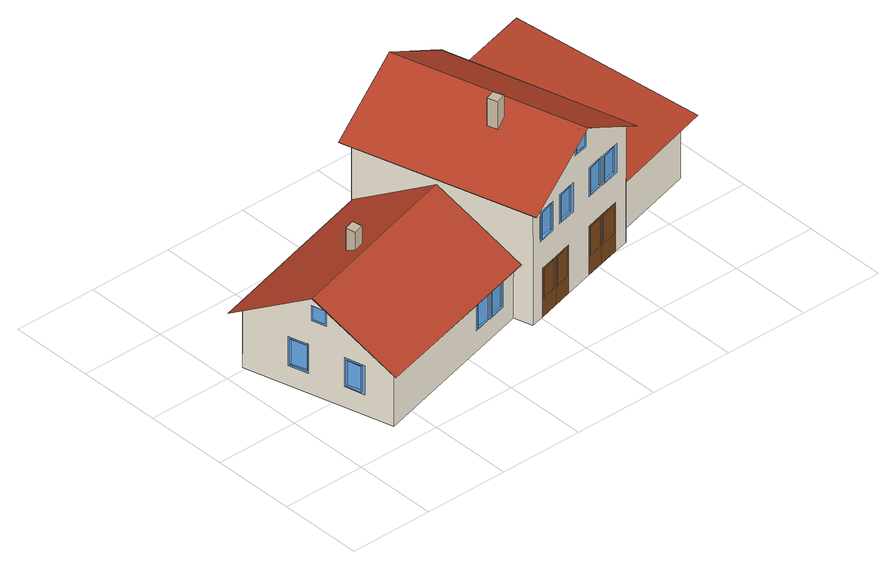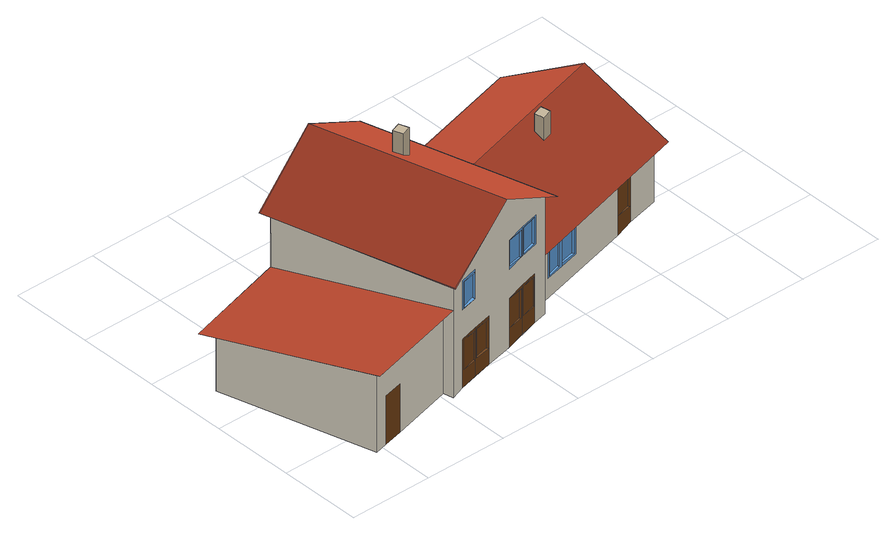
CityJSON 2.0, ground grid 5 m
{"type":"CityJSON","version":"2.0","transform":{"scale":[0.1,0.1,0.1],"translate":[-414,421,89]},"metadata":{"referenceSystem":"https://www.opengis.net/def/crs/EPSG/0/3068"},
"CityObjects":{
"building1":{"type":"Building","attributes":{"name":"Station KIT/KHH-1","function":"2480","yearOfConstruction":1985,"yearOfDemolition":2026,"measuredHeight":11.72,"Gemeindeschluessel":"A08215102"},"children":["building1-1","building1-2"],"geometry":[{"type":"MultiSurface","lod":"3","boundaries":[[[0,1,2,3,4,5,6,7]],[[5,4,3,6]],[[2,1,8,9]],[[10,11,12,13,14,15,16,17,18,19,20,21,22],[23,24,25,26],[27,28,29,30],[28,31,32,29]],[[33,34,35,36]],[[37,38,39,40]],[[38,34,33,39]],[[26,25,24,23],[35,34,38,37]],[[40,36,35,37]],[[33,36,40,39]],[[41,42,43,44]],[[45,44,43,46]],[[30,29,28,27],[43,42,47,46]],[[41,44,45,48]],[[47,42,41,48]],[[46,47,48,45]],[[49,50,51,52]],[[49,53,54,50]],[[55,56,52,51]],[[29,32,31,28],[54,53,56,55]],[[51,50,54,55]],[[56,53,49,52]],[[57,58,59,60]],[[61,62,63,64]],[[65,20,19,66],[63,67,68,64]],[[67,62,61,68]],[[58,57,69,70]],[[62,67,63]],[[60,59,71,72]],[[61,64,68]],[[57,60,72,69]],[[21,65,66,22],[72,71,70,69]],[[59,58,70,71]],[[73,74,75]],[[73,76,77,74]],[[76,78,77]],[[79,80,81,82]],[[83,11,10,84],[77,78,75,74]],[[85,80,79,86]],[[12,83,84,13],[86,82,81,85]],[[78,76,73,75]],[[80,85,81]],[[79,82,86]],[[87,88,89,90,91,92,93,94],[95,96,97,98],[96,99,100,97]],[[101,102,103,104]],[[98,97,96,95],[103,102,105,106]],[[101,104,107,108]],[[105,102,101,108]],[[106,105,108,107]],[[107,104,103,106]],[[97,100,99,96],[109,110,111,112]],[[113,110,109,114]],[[113,114,115,116]],[[112,111,116,115]],[[111,110,113,116]],[[115,114,109,112]],[[117,118,119]],[[117,120,121,118]],[[122,120,117,119]],[[120,122,121]],[[89,88,87,90],[119,118,121,122]],[[91,123,124,125,92],[126,127,128,129],[130,131,132,133],[134,135,136,137]],[[138,139,140,141]],[[138,141,142,143]],[[128,127,126,129],[140,139,144,145]],[[145,144,143,142]],[[144,139,138,143]],[[142,141,140,145]],[[146,147,148,149]],[[149,150,151,146]],[[150,152,153,151]],[[153,147,146,151]],[[153,152,148,147]],[[133,132,131,130],[148,152,150,149]],[[154,155,156,157]],[[135,134,137,136],[155,154,157,156]],[[158,159,124,123],[160,161,162,163],[164,165,166,167]],[[168,169,170,171]],[[168,171,172,173]],[[174,175,173,172]],[[163,162,161,160],[170,169,175,174]],[[172,171,170,174]],[[175,169,168,173]],[[176,177,178,179]],[[180,176,179,181]],[[167,166,165,164],[182,177,176,180]],[[181,183,182,180]],[[178,183,181,179]],[[178,177,182,183]],[[184,185,186,187,188,189,190,191,192,193,194,195,196],[197,198,199,200],[201,202,203,204],[205,206,207,208],[209,210,211,212],[213,214,215,216]],[[217,218,219,220]],[[217,220,221,222]],[[201,204,203,202],[219,218,223,224]],[[224,223,222,221]],[[223,218,217,222]],[[221,220,219,224]],[[225,226,227,228]],[[228,229,230,225]],[[231,226,225,230]],[[231,232,227,226]],[[208,207,206,205],[227,232,229,228]],[[229,232,231,230]],[[233,234,235,236]],[[235,234,237,238]],[[239,238,237,240]],[[235,238,239,236]],[[240,233,236,239]],[[212,211,210,209],[237,234,233,240]],[[241,242,243,244]],[[216,215,214,213],[243,245,246,244]],[[246,245,247,248]],[[247,245,243,242]],[[244,246,248,241]],[[247,242,241,248]],[[249,250,251,252]],[[251,253,252]],[[198,197,200,199],[254,249,252,253]],[[250,249,254]],[[251,250,254,253]],[[255,194,193,256],[257,258,259,260]],[[261,262,263,264]],[[261,264,265,266]],[[195,255,256,196],[265,263,262,266]],[[261,266,262]],[[264,263,265]],[[267,268,269,270]],[[267,270,259,258]],[[270,269,260,259]],[[268,267,258,257]],[[269,268,257,260]],[[271,272,273,274]],[[275,276,277,278]],[[275,279,276]],[[186,280,281,187],[282,277,276,279]],[[272,283,273]],[[271,284,283,272]],[[275,278,282,279]],[[271,274,284]],[[278,277,282]],[[280,185,184,281],[284,274,273,283]],[[188,187,184,196,193,192,158,123,91,90,87,94,14,13,10,22,19,18,7,6,3,2,9,285]],[[286,287,288,289],[290,291,292,293]],[[125,287,286,92]],[[289,93,92,286]],[[294,287,125,124]],[[294,124,159,295]],[[295,288,287,294]],[[296,297,298,0,7,18,17,189,188,285]],[[299,189,17,300]],[[301,15,191,302]],[[299,303,190,189]],[[16,304,300,17]],[[302,303,304,301],[305,306,307,308]],[[190,303,302,191]],[[300,304,303,299]],[[301,304,16,15]],[[309,310,298,297]],[[8,1,310,309]],[[8,309,297,296]],[[0,298,310,1]],[[192,191,15,14,94,93,289,288,295,159,158]],[[8,296,285,9]]],"semantics":{"surfaces":[{"type":"WallSurface"},{"type":"Door"},{"type":"Window"},{"type":"GroundSurface"},{"type":"RoofSurface"}],"values":[0,1,0,0,2,2,2,2,2,2,2,2,2,2,2,2,2,2,2,2,2,2,1,1,1,1,1,1,1,1,1,1,1,1,1,1,1,1,1,1,1,1,1,0,2,2,2,2,2,2,2,2,2,2,2,2,1,1,1,1,1,0,2,2,2,2,2,2,2,2,2,2,2,2,2,2,0,2,2,2,2,2,2,2,2,2,2,2,2,0,2,2,2,2,2,2,2,2,2,2,2,2,2,2,2,2,2,2,2,2,2,2,2,2,2,2,2,2,2,1,1,1,1,1,1,1,1,1,1,1,1,1,1,1,1,1,1,1,1,1,3,4,4,4,4,4,4,0,4,4,4,4,4,4,4,4,4,4,4,4,0,0]}}]},
"building1-1":{"type":"BuildingInstallation","attributes":{"name":"Chimney 2","function":"1030"},"parents":["building1"],"geometry":[{"type":"MultiSurface","lod":"3","boundaries":[[[311,312,290,293]],[[312,313,291,290]],[[313,314,292,291]],[[314,313,312,311]],[[293,292,291,290]],[[292,314,311,293]]]}]},
"building1-2":{"type":"BuildingInstallation","attributes":{"name":"Chimney 1","function":"1030"},"parents":["building1"],"geometry":[{"type":"MultiSurface","lod":"3","boundaries":[[[307,315,316,308]],[[308,307,306,305]],[[316,317,305,308]],[[317,318,306,305]],[[318,315,307,306]],[[316,315,318,317]]]}]}
},
"vertices":[
[197,152,59],[255,167,59],[255,167,8],[247,165,8],[247,165,38],[235,162,38],[235,162,8],[197,152,8],[280,75,44],[280,75,8],[147,145,8],[147,145,38],[124,138,38],[124,138,8],[115,136,8],[115,136,80],[155,147,104],[196,158,80],[196,158,8],[187,155,8],[187,155,38],[164,149,38],[164,149,8],[187,155,74],[176,152,74],[176,152,56],[187,155,56],[147,145,74],[135,141,74],[135,141,56],[147,145,56],[123,138,74],[123,138,56],[177,151,73],[177,153,73],[186,155,73],[186,154,73],[186,155,57],[177,153,57],[177,151,57],[186,154,57],[137,141,73],[136,142,73],[146,144,73],[146,143,73],[146,143,57],[146,144,57],[136,142,57],[137,141,57],[125,137,73],[134,140,73],[134,140,57],[125,137,57],[124,138,73],[134,141,73],[134,141,57],[124,138,57],[175,151,19],[166,149,19],[166,149,37],[175,151,37],[177,152,37],[177,152,19],[177,153,19],[177,153,37],[176,152,38],[176,152,8],[186,155,19],[186,155,37],[175,152,19],[165,150,19],[165,150,37],[175,152,37],[137,141,37],[136,142,37],[146,144,37],[137,141,19],[136,142,19],[146,144,19],[125,138,37],[125,138,19],[125,139,19],[125,139,37],[135,141,38],[135,141,8],[134,141,19],[134,141,37],[44,111,8],[44,111,38],[32,107,38],[32,107,8],[12,102,8],[12,102,44],[116,130,44],[116,130,8],[105,127,38],[93,124,38],[93,124,20],[105,127,20],[81,121,38],[81,121,20],[95,123,37],[95,124,37],[104,127,37],[104,126,37],[95,124,21],[104,127,21],[104,126,21],[95,123,21],[92,123,37],[82,121,37],[82,121,21],[92,123,21],[83,120,37],[92,122,37],[92,122,21],[83,120,21],[34,107,37],[33,108,37],[43,110,37],[34,107,19],[33,108,19],[43,110,19],[35,15,8],[35,15,44],[24,59,70],[22,64,38],[22,64,20],[19,76,20],[19,76,38],[28,44,38],[31,32,38],[31,32,20],[28,44,20],[23,63,62],[25,54,62],[25,54,53],[23,63,53],[23,66,37],[22,65,37],[19,75,37],[20,75,37],[20,75,21],[23,66,21],[22,65,21],[19,75,21],[29,43,21],[29,43,37],[28,43,37],[28,43,21],[30,34,21],[32,34,21],[30,34,37],[32,34,37],[25,55,62],[23,62,62],[23,62,54],[25,55,54],[140,43,8],[140,43,44],[108,35,38],[119,38,38],[119,38,20],[108,35,20],[120,38,38],[131,41,38],[131,41,20],[120,38,20],[118,38,37],[118,37,37],[109,35,37],[108,36,37],[108,36,21],[118,38,21],[109,35,21],[118,37,21],[130,41,21],[130,41,37],[130,42,37],[130,42,21],[121,38,21],[121,39,21],[121,38,37],[121,39,37],[192,45,8],[192,45,38],[215,51,38],[215,51,8],[224,53,8],[224,53,80],[183,42,104],[143,32,80],[143,32,8],[151,34,8],[151,34,38],[174,40,38],[174,40,8],[180,42,98],[189,44,98],[189,44,89],[180,42,89],[149,33,56],[149,33,74],[160,36,74],[160,36,56],[166,38,74],[178,41,74],[178,41,56],[166,38,56],[192,45,74],[203,48,74],[203,48,56],[192,45,56],[204,48,74],[216,51,74],[216,51,56],[204,48,56],[159,37,73],[159,36,73],[150,33,73],[149,35,73],[149,35,57],[159,37,57],[159,36,57],[150,33,57],[167,39,57],[167,39,73],[167,38,73],[167,38,57],[176,41,57],[176,42,57],[176,42,73],[176,41,73],[202,48,57],[202,48,73],[202,49,73],[202,49,57],[193,45,73],[193,46,73],[193,46,57],[193,45,57],[205,49,57],[205,49,73],[205,48,73],[205,48,57],[214,51,73],[214,51,57],[214,52,73],[214,52,57],[188,44,98],[181,43,98],[181,43,90],[188,44,90],[181,42,90],[181,42,98],[163,37,38],[163,37,8],[162,37,19],[152,34,19],[152,34,37],[162,37,37],[164,38,19],[173,40,19],[173,40,37],[164,38,37],[164,37,37],[164,37,19],[152,35,19],[161,37,19],[161,37,37],[152,35,37],[193,46,19],[193,46,37],[193,45,37],[193,45,19],[204,49,19],[214,51,19],[214,51,37],[204,49,37],[204,48,19],[203,48,38],[203,48,8],[204,48,37],[202,48,37],[202,48,19],[222,59,8],[5,105,43],[18,57,72],[128,87,72],[115,135,43],[70,85,65],[71,79,68],[65,77,68],[64,83,65],[31,9,43],[141,38,43],[222,59,44],[224,53,45],[196,158,62],[229,50,79],[199,163,79],[109,139,79],[140,26,79],[185,38,106],[154,151,106],[157,82,97],[163,84,101],[165,78,101],[159,76,97],[288,71,45],[260,175,62],
[64,83,79],[70,85,79],[71,79,79],[65,77,79],
[165,78,114],[159,76,114],[157,82,114],[163,84,114]
]}
